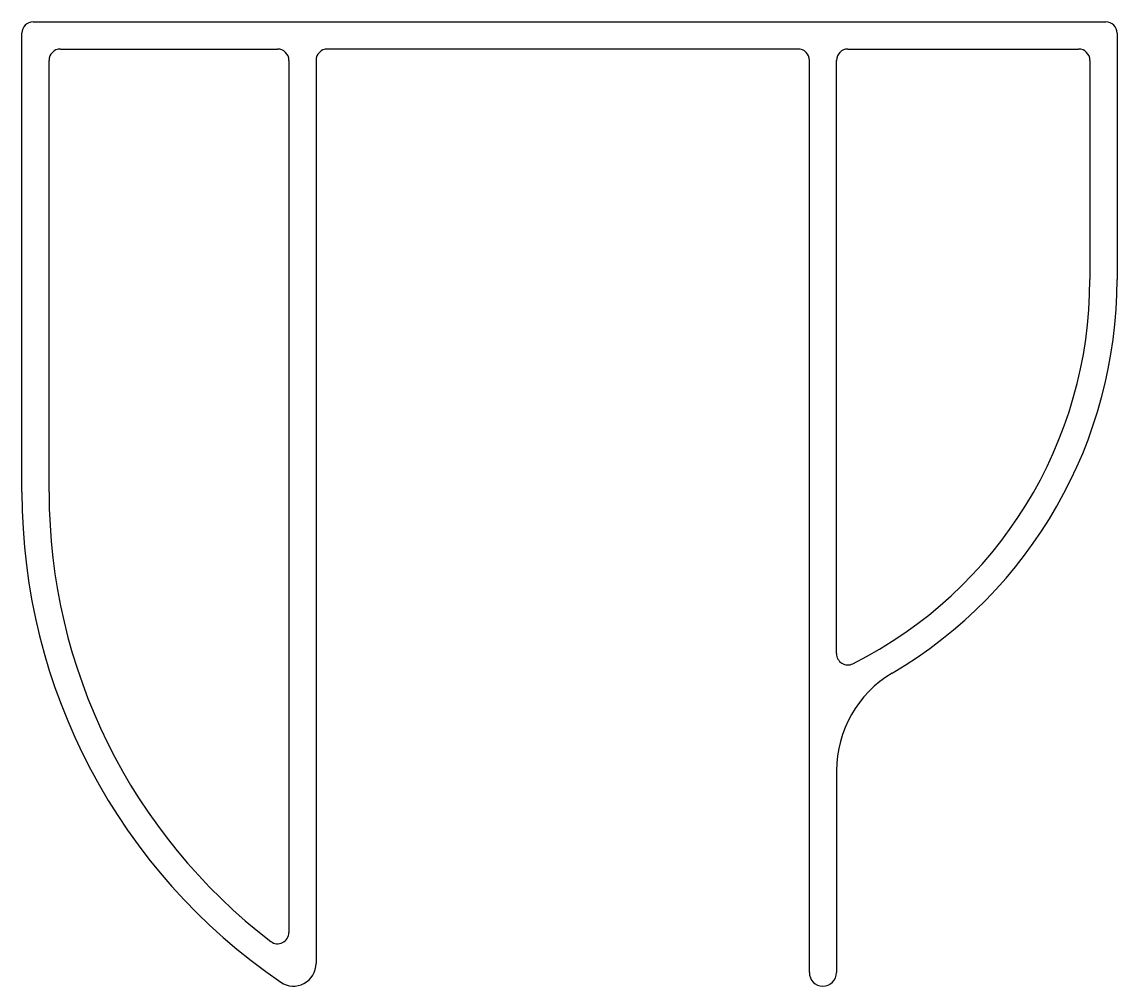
# Model space of a CAD drawing. Extents: x 2181.3 to 2229.7, y 1940.5 to 1983.1.
import ezdxf

# ---------------------------------------------------------------- set-up
doc = ezdxf.new("R2010")
doc.units = 0
doc.layers.get('0').update_dxf_attribs({"linetype": 'CONTINUOUS'})

msp = doc.modelspace()

# ---------------------------------------------------------------- linework, layer by layer
for p, q in [((2181.829, 1983.106), (2229.229, 1983.106)), ((2181.329, 1962.324), (2181.329, 1982.606)), ((2229.729, 1982.606), (2229.729, 1971.73)), ((2183.029, 1981.906), (2192.629, 1981.906)), ((2215.629, 1981.906), (2194.829, 1981.906)), ((2217.829, 1981.906), (2228.029, 1981.906)), ((2182.529, 1962.324), (2182.529, 1981.406)), ((2193.129, 1981.406), (2193.129, 1942.875)), ((2194.329, 1981.406), (2194.329, 1941.506)), ((2216.129, 1941.106), (2216.129, 1981.406)), ((2217.329, 1955.196), (2217.329, 1981.406)), ((2228.529, 1981.406), (2228.529, 1971.73)), ((2217.329, 1950.023), (2217.329, 1941.106))]:
    msp.add_line(p, q)
for centre, radius, start, end in [((2181.829, 1982.606), 0.5, 90, 180), ((2229.229, 1982.606), 0.5, 0, 90), ((2183.029, 1981.406), 0.5, 90, 180), ((2192.629, 1981.406), 0.5, 0, 90), ((2194.829, 1981.406), 0.5, 90, 180), ((2215.629, 1981.406), 0.5, 0, 90), ((2217.829, 1981.406), 0.5, 90, 180), ((2228.029, 1981.406), 0.5, 0, 90), ((2209.529, 1971.73), 19, 296.657, 0), ((2209.529, 1971.73), 20.2, 300.5265, 0), ((2207.529, 1962.324), 26.2, 180, 235.7024), ((2207.529, 1962.324), 25, 180, 232.5432), ((2217.829, 1955.196), 0.5, 180, 296.657), ((2222.329, 1950.023), 5, 120.5265, 180), ((2192.629, 1942.875), 0.5, 232.5432, 0), ((2193.329, 1941.506), 1, 235.7024, 0), ((2216.729, 1941.106), 0.6, 180, 0)]:
    msp.add_arc(centre, radius, start, end)

doc.saveas('drawing.dxf')
